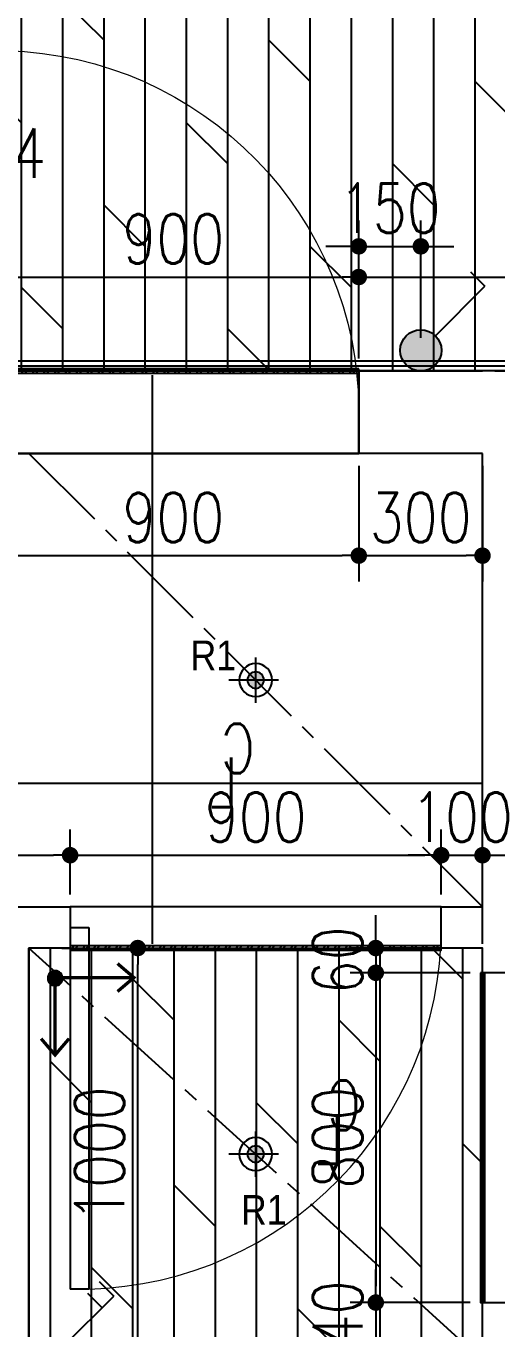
# Model space of a CAD drawing. Header units: inches. Extents: x -2597087 to 134135, y -662679 to 20000.
# Drawn here: x 14211 to 15353, y -37926 to -34765 of the extents above; entities that cross this region are included whole.
import ezdxf

# ---------------------------------------------------------------- set-up
doc = ezdxf.new("R2010")
doc.units = ezdxf.units.IN
doc.header["$LTSCALE"] = 100
doc.header["$MEASUREMENT"] = 0
doc.linetypes.add('CENTER2', pattern=[1.125, 0.75, -0.125, 0.125, -0.125])
doc.linetypes.add('DASHDOT2', pattern=[12.7, 6.35, -3.175, 0, -3.175])
doc.layers.get('0').update_dxf_attribs({"linetype": 'CONTINUOUS'})
doc.layers.get('Defpoints').update_dxf_attribs({"linetype": 'CONTINUOUS'})
for name, color, linetype in [('DOOR', 4, 'CONTINUOUS'), ('EQUIP-照明', 3, 'CONTINUOUS'), ('EQUIP-照明-DIM', 3, 'CONTINUOUS'), ('floor', 8, 'CONTINUOUS'), ('RC', 1, 'CONTINUOUS'), ('RC-dim', 3, 'CONTINUOUS'), ('Rc-L-dim', 4, 'CONTINUOUS'), ('WALL', 7, 'CONTINUOUS'), ('wall-dim', 3, 'CONTINUOUS'), ('天花开线', 4, 'CONTINUOUS')]:
    doc.layers.add(name, color=color, linetype=linetype)
doc.styles.get("Standard").update_dxf_attribs({"font": 'txt.shx', "width": 0.8, "bigfont": 'GBCBIG.shx'})
doc.styles.add('STYLE1', font='stylu.ttf')
doc.dimstyles.new('50', dxfattribs={"dimscale": 50, "dimtxt": 2.4, "dimasz": 0.8, "dimexe": 1.25, "dimexo": 0.6, "dimgap": 0.65, "dimtad": 1, "dimdec": 0, "dimdsep": 46, "dimtxsty": 'Standard', "dimblk1": 'DOT', "dimblk2": 'DOT', "dimsah": 1, "dimcen": 2.5, "dimclrd": 3, "dimclre": 3, "dimclrt": 3, "dimadec": 0, "dimazin": 0, "dimtfac": 1, "dimtdec": 0, "dimtix": 1, "dimtmove": 2, "dimatfit": 0, "dimldrblk": 'DOT', "dimfxl": 5, "dimfxlon": 1, "dimarcsym": 0})

# ---------------------------------------------------------------- blocks, each defined once
blk = doc.blocks.new('$DorLib2D$00000001')
for p, q in [((0.45, 0.975), (0.5, 0.975)), ((0.45, 0), (0.45, 0.975)), ((0.5, 0), (0.5, 0.975)), ((0.5, 0), (0.45, 0))]:
    blk.add_line(p, q)
at = {"lineweight": 13}
blk.add_arc((0.475, 0), 0.975, 91.4693, 180, dxfattribs=at)
blk = doc.blocks.new('$2134')
h = blk.add_hatch(color=250)
h.dxf.hatch_style = 1
edge = h.paths.add_edge_path()
edge.add_arc((12324.7, 10810.7), 20, 0, 360)
at = {"color": 1}
for p, q in [((12324.7, 10755.7), (12324.7, 10865.7)), ((12269.7, 10810.7), (12389.6, 10810.7))]:
    blk.add_line(p, q, dxfattribs=at)
for radius in [40, 20]:
    blk.add_circle((12324.7, 10810.7), radius, dxfattribs=at)
blk = doc.blocks.new('CENTERLINE')
at = {"layer": '天花开线', "width": 0.75}
for s, p in [('C', (-14.5, 42.2)), ('L', (20.1, -26.1))]:
    blk.add_text(s, height=100, dxfattribs=at).set_placement(p)
blk = doc.blocks.new('1联单控开关')
h = blk.add_hatch(color=256)
h.dxf.hatch_style = 1
h.paths.add_polyline_path([(50, -50, 1), (-50, -50, 1)])
for p in [(35.4, -85.4), (190.9, -170.2)]:
    blk.add_line(p, (155.6, -205.6))
blk.add_circle((0, -50), 50)
blk = doc.blocks.new('*U1139')
at = {"layer": 'EQUIP-照明'}
blk.add_blockref('1联单控开关', (0, 0), dxfattribs=at)
blk = doc.blocks.new('_Dot')
at = {"color": 0, "linetype": 'ByBlock', "lineweight": -2}
blk.add_line((-0.5, 0), (-1, 0), dxfattribs=at)
at = {"color": 0, "linetype": 'ByBlock', "const_width": 0.5}
blk.add_lwpolyline([(-0.25, 0, 1), (0.25, 0, 1)], format="xyb", close=True, dxfattribs=at)
blk = doc.blocks.new('*D1198')
at = {"layer": 'Defpoints', "color": 0, "transparency": 16777216}
for p in [(15168.3, -35299.8), (15168.3, -35552.1), (15017.9, -35602.1)]:
    blk.add_point(p, dxfattribs=at)
at = {"layer": 'EQUIP-照明-DIM', "color": 3, "lineweight": -2, "transparency": 16777216}
for p, q in [((15017.9, -35549.8), (15017.9, -35237.3)), ((15168.3, -35522.1), (15168.3, -35237.3)), ((14977.9, -35299.8), (14937.9, -35299.8)), ((15017.9, -35299.8), (15168.3, -35299.8)), ((15208.3, -35299.8), (15248.3, -35299.8))]:
    blk.add_line(p, q, dxfattribs=at)
at = {"layer": 'EQUIP-照明-DIM', "color": 3, "lineweight": -2, "transparency": 16777216, "xscale": 40, "yscale": 40, "zscale": 40}
blk.add_blockref('_Dot', (15017.9, -35299.8), dxfattribs=at)
at = {"layer": 'EQUIP-照明-DIM', "color": 3, "lineweight": -2, "transparency": 16777216, "xscale": 40, "yscale": 40, "zscale": 40, "rotation": 180}
blk.add_blockref('_Dot', (15168.3, -35299.8), dxfattribs=at)
at = {"layer": 'EQUIP-照明-DIM', "color": 3, "transparency": 16777216, "insert": (15093.1, -35207.3), "char_height": 120, "attachment_point": 5}
blk.add_mtext('150', dxfattribs=at)
blk = doc.blocks.new('2联单控开关')
h = blk.add_hatch(color=256)
h.dxf.hatch_style = 1
h.paths.add_polyline_path([(50, -50, 1), (-50, -50, 1)])
for p, q in [((35.4, -85.4), (155.6, -205.6)), ((162.6, -141.9), (127.3, -177.3)), ((190.9, -170.2), (155.6, -205.6))]:
    blk.add_line(p, q)
blk.add_circle((0, -50), 50)
blk = doc.blocks.new('*U1138')
at = {"layer": 'EQUIP-照明'}
blk.add_blockref('2联单控开关', (0, 0), dxfattribs=at)
blk = doc.blocks.new('*D1203')
at = {"layer": 'Defpoints', "color": 0, "transparency": 16777216}
for p in [(14267.9, -37002.1), (14481.8, -37002.1), (14267.9, -38002.1)]:
    blk.add_point(p, dxfattribs=at)
at = {"layer": 'EQUIP-照明-DIM', "color": 3, "lineweight": -2, "transparency": 16777216}
for p, q in [((14297.9, -37002.1), (14544.3, -37002.1)), ((14481.8, -37962.1), (14481.8, -37042.1)), ((14297.9, -38002.1), (14544.3, -38002.1))]:
    blk.add_line(p, q, dxfattribs=at)
at = {"layer": 'EQUIP-照明-DIM', "color": 3, "lineweight": -2, "transparency": 16777216, "xscale": 40, "yscale": 40, "zscale": 40}
for p, rotation in [((14481.8, -37002.1), 90), ((14481.8, -38002.1), 270)]:
    blk.add_blockref('_Dot', p, dxfattribs=dict(at, rotation=rotation))
at = {"layer": 'EQUIP-照明-DIM', "color": 3, "transparency": 16777216, "insert": (14389.3, -37502.1), "char_height": 120, "attachment_point": 5, "rotation": 90}
blk.add_mtext('1000', dxfattribs=at)
blk = doc.blocks.new('*D1256')
at = {"layer": 'Defpoints', "color": 0, "transparency": 16777216}
for p in [(14317.9, -36776.9), (12717.9, -36902.1), (14317.9, -36902.1)]:
    blk.add_point(p, dxfattribs=at)
at = {"layer": 'wall-dim', "color": 3, "lineweight": -2, "transparency": 16777216}
for p, q in [((12717.9, -36872.1), (12717.9, -36714.4)), ((14317.9, -36872.1), (14317.9, -36714.4)), ((12757.9, -36776.9), (14277.9, -36776.9))]:
    blk.add_line(p, q, dxfattribs=at)
at = {"layer": 'wall-dim', "color": 3, "lineweight": -2, "transparency": 16777216, "xscale": 40, "yscale": 40, "zscale": 40, "rotation": 180}
blk.add_blockref('_Dot', (12717.9, -36776.9), dxfattribs=at)
at = {"layer": 'wall-dim', "color": 3, "lineweight": -2, "transparency": 16777216, "xscale": 40, "yscale": 40, "zscale": 40}
blk.add_blockref('_Dot', (14317.9, -36776.9), dxfattribs=at)
at = {"layer": 'wall-dim', "color": 3, "transparency": 16777216, "insert": (13517.9, -36684.4), "char_height": 120, "attachment_point": 5}
blk.add_mtext('1600', dxfattribs=at)
blk = doc.blocks.new('*D1257')
at = {"layer": 'Defpoints', "color": 0, "transparency": 16777216}
for p in [(15217.9, -36776.9), (14317.9, -36902.1), (15217.9, -36902.1)]:
    blk.add_point(p, dxfattribs=at)
at = {"layer": 'wall-dim', "color": 3, "lineweight": -2, "transparency": 16777216}
for p, q in [((14317.9, -36872.1), (14317.9, -36714.4)), ((15217.9, -36872.1), (15217.9, -36714.4)), ((14357.9, -36776.9), (15177.9, -36776.9))]:
    blk.add_line(p, q, dxfattribs=at)
at = {"layer": 'wall-dim', "color": 3, "lineweight": -2, "transparency": 16777216, "xscale": 40, "yscale": 40, "zscale": 40, "rotation": 180}
blk.add_blockref('_Dot', (14317.9, -36776.9), dxfattribs=at)
at = {"layer": 'wall-dim', "color": 3, "lineweight": -2, "transparency": 16777216, "xscale": 40, "yscale": 40, "zscale": 40}
blk.add_blockref('_Dot', (15217.9, -36776.9), dxfattribs=at)
at = {"layer": 'wall-dim', "color": 3, "transparency": 16777216, "insert": (14767.9, -36684.4), "char_height": 120, "attachment_point": 5}
blk.add_mtext('900', dxfattribs=at)
blk = doc.blocks.new('*D1258')
at = {"layer": 'Defpoints', "color": 0, "transparency": 16777216}
for p in [(15317.9, -36776.9), (15217.9, -36902.1), (15317.9, -36902.1)]:
    blk.add_point(p, dxfattribs=at)
at = {"layer": 'wall-dim', "color": 3, "lineweight": -2, "transparency": 16777216}
for p, q in [((15217.9, -36872.1), (15217.9, -36714.4)), ((15317.9, -36872.1), (15317.9, -36714.4)), ((15177.9, -36776.9), (15137.9, -36776.9)), ((15217.9, -36776.9), (15317.9, -36776.9)), ((15357.9, -36776.9), (15397.9, -36776.9))]:
    blk.add_line(p, q, dxfattribs=at)
at = {"layer": 'wall-dim', "color": 3, "lineweight": -2, "transparency": 16777216, "xscale": 40, "yscale": 40, "zscale": 40}
blk.add_blockref('_Dot', (15217.9, -36776.9), dxfattribs=at)
at = {"layer": 'wall-dim', "color": 3, "lineweight": -2, "transparency": 16777216, "xscale": 40, "yscale": 40, "zscale": 40, "rotation": 180}
blk.add_blockref('_Dot', (15317.9, -36776.9), dxfattribs=at)
at = {"layer": 'wall-dim', "color": 3, "transparency": 16777216, "insert": (15267.9, -36684.4), "char_height": 120, "attachment_point": 5}
blk.add_mtext('100', dxfattribs=at)
blk = doc.blocks.new('*D1267')
at = {"layer": 'Defpoints', "color": 0, "transparency": 16777216}
for p in [(14117.9, -35802.1), (15017.9, -35802.1), (15017.9, -36050.1)]:
    blk.add_point(p, dxfattribs=at)
at = {"layer": 'wall-dim', "color": 3, "lineweight": -2, "transparency": 16777216}
for p, q in [((14117.9, -35832.1), (14117.9, -36112.6)), ((15017.9, -35832.1), (15017.9, -36112.6)), ((14157.9, -36050.1), (14977.9, -36050.1))]:
    blk.add_line(p, q, dxfattribs=at)
at = {"layer": 'wall-dim', "color": 3, "lineweight": -2, "transparency": 16777216, "xscale": 40, "yscale": 40, "zscale": 40, "rotation": 180}
blk.add_blockref('_Dot', (14117.9, -36050.1), dxfattribs=at)
at = {"layer": 'wall-dim', "color": 3, "lineweight": -2, "transparency": 16777216, "xscale": 40, "yscale": 40, "zscale": 40}
blk.add_blockref('_Dot', (15017.9, -36050.1), dxfattribs=at)
at = {"layer": 'wall-dim', "color": 3, "transparency": 16777216, "insert": (14567.9, -35957.6), "char_height": 120, "attachment_point": 5}
blk.add_mtext('900', dxfattribs=at)
blk = doc.blocks.new('*D1268')
at = {"layer": 'Defpoints', "color": 0, "transparency": 16777216}
for p in [(15017.9, -35802.1), (15317.9, -35802.1), (15317.9, -36050.1)]:
    blk.add_point(p, dxfattribs=at)
at = {"layer": 'wall-dim', "color": 3, "lineweight": -2, "transparency": 16777216}
for p, q in [((15017.9, -35832.1), (15017.9, -36112.6)), ((15317.9, -35832.1), (15317.9, -36112.6)), ((15057.9, -36050.1), (15277.9, -36050.1))]:
    blk.add_line(p, q, dxfattribs=at)
at = {"layer": 'wall-dim', "color": 3, "lineweight": -2, "transparency": 16777216, "xscale": 40, "yscale": 40, "zscale": 40, "rotation": 180}
blk.add_blockref('_Dot', (15017.9, -36050.1), dxfattribs=at)
at = {"layer": 'wall-dim', "color": 3, "lineweight": -2, "transparency": 16777216, "xscale": 40, "yscale": 40, "zscale": 40}
blk.add_blockref('_Dot', (15317.9, -36050.1), dxfattribs=at)
at = {"layer": 'wall-dim', "color": 3, "transparency": 16777216, "insert": (15167.9, -35957.6), "char_height": 120, "attachment_point": 5}
blk.add_mtext('300', dxfattribs=at)
blk = doc.blocks.new('*D1317')
at = {"layer": 'Defpoints', "color": 0, "transparency": 16777216}
for p in [(15317.9, -32602.1), (15575.7, -32602.1), (15317.9, -35602.1)]:
    blk.add_point(p, dxfattribs=at)
at = {"layer": 'wall-dim', "color": 3, "lineweight": -2, "transparency": 16777216}
for p, q in [((15347.9, -32602.1), (15638.2, -32602.1)), ((15575.7, -35562.1), (15575.7, -32642.1)), ((15347.9, -35602.1), (15638.2, -35602.1))]:
    blk.add_line(p, q, dxfattribs=at)
at = {"layer": 'wall-dim', "color": 3, "lineweight": -2, "transparency": 16777216, "xscale": 40, "yscale": 40, "zscale": 40}
for p, rotation in [((15575.7, -32602.1), 90), ((15575.7, -35602.1), 270)]:
    blk.add_blockref('_Dot', p, dxfattribs=dict(at, rotation=rotation))
at = {"layer": 'wall-dim', "color": 3, "transparency": 16777216, "insert": (15483.2, -34102.1), "char_height": 120, "attachment_point": 5, "rotation": 90}
blk.add_mtext('3000', dxfattribs=at)
blk = doc.blocks.new('*D1319')
at = {"layer": 'Defpoints', "color": 0, "transparency": 16777216}
for p in [(15017.9, -35374.2), (14117.9, -35602.1), (15017.9, -35602.1)]:
    blk.add_point(p, dxfattribs=at)
at = {"layer": 'wall-dim', "color": 3, "lineweight": -2, "transparency": 16777216}
for p, q in [((14117.9, -35572.1), (14117.9, -35311.7)), ((15017.9, -35572.1), (15017.9, -35311.7)), ((14157.9, -35374.2), (14977.9, -35374.2))]:
    blk.add_line(p, q, dxfattribs=at)
at = {"layer": 'wall-dim', "color": 3, "lineweight": -2, "transparency": 16777216, "xscale": 40, "yscale": 40, "zscale": 40, "rotation": 180}
blk.add_blockref('_Dot', (14117.9, -35374.2), dxfattribs=at)
at = {"layer": 'wall-dim', "color": 3, "lineweight": -2, "transparency": 16777216, "xscale": 40, "yscale": 40, "zscale": 40}
blk.add_blockref('_Dot', (15017.9, -35374.2), dxfattribs=at)
at = {"layer": 'wall-dim', "color": 3, "transparency": 16777216, "insert": (14567.9, -35281.7), "char_height": 120, "attachment_point": 5}
blk.add_mtext('900', dxfattribs=at)
blk = doc.blocks.new('*D1320')
at = {"layer": 'Defpoints', "color": 0, "transparency": 16777216}
for p in [(16417.9, -35374.2), (16417.9, -35572.1), (15017.9, -35602.1)]:
    blk.add_point(p, dxfattribs=at)
at = {"layer": 'wall-dim', "color": 3, "lineweight": -2, "transparency": 16777216}
for p, q in [((15017.9, -35572.1), (15017.9, -35311.7)), ((16417.9, -35542.1), (16417.9, -35311.7)), ((15057.9, -35374.2), (16377.9, -35374.2))]:
    blk.add_line(p, q, dxfattribs=at)
at = {"layer": 'wall-dim', "color": 3, "lineweight": -2, "transparency": 16777216, "xscale": 40, "yscale": 40, "zscale": 40, "rotation": 180}
blk.add_blockref('_Dot', (15017.9, -35374.2), dxfattribs=at)
at = {"layer": 'wall-dim', "color": 3, "lineweight": -2, "transparency": 16777216, "xscale": 40, "yscale": 40, "zscale": 40}
blk.add_blockref('_Dot', (16417.9, -35374.2), dxfattribs=at)
at = {"layer": 'wall-dim', "color": 3, "transparency": 16777216, "insert": (15717.9, -35281.7), "char_height": 120, "attachment_point": 5}
blk.add_mtext('1400', dxfattribs=at)
blk = doc.blocks.new('*D1338')
at = {"layer": 'Defpoints', "color": 0, "transparency": 16777216}
for p in [(15317.9, -37002.1), (15059.1, -37062.1), (15317.9, -37062.1)]:
    blk.add_point(p, dxfattribs=at)
at = {"layer": 'wall-dim', "color": 3, "lineweight": -2, "transparency": 16777216}
for p, q in [((15059.1, -36962.1), (15059.1, -36922.1)), ((15287.9, -37002.1), (14996.6, -37002.1)), ((15059.1, -37002.1), (15059.1, -37062.1)), ((15287.9, -37062.1), (14996.6, -37062.1)), ((15059.1, -37102.1), (15059.1, -37142.1))]:
    blk.add_line(p, q, dxfattribs=at)
at = {"layer": 'wall-dim', "color": 3, "lineweight": -2, "transparency": 16777216, "xscale": 40, "yscale": 40, "zscale": 40}
for p, rotation in [((15059.1, -37002.1), 270), ((15059.1, -37062.1), 90)]:
    blk.add_blockref('_Dot', p, dxfattribs=dict(at, rotation=rotation))
at = {"layer": 'wall-dim', "color": 3, "transparency": 16777216, "insert": (14966.6, -37032.1), "char_height": 120, "attachment_point": 5, "rotation": 90}
blk.add_mtext('60', dxfattribs=at)
blk = doc.blocks.new('*D1339')
at = {"layer": 'Defpoints', "color": 0, "transparency": 16777216}
for p in [(15317.9, -37062.1), (15059.1, -37862.1), (15317.9, -37862.1)]:
    blk.add_point(p, dxfattribs=at)
at = {"layer": 'wall-dim', "color": 3, "lineweight": -2, "transparency": 16777216}
for p, q in [((15287.9, -37062.1), (14996.6, -37062.1)), ((15059.1, -37102.1), (15059.1, -37822.1)), ((15287.9, -37862.1), (14996.6, -37862.1))]:
    blk.add_line(p, q, dxfattribs=at)
at = {"layer": 'wall-dim', "color": 3, "lineweight": -2, "transparency": 16777216, "xscale": 40, "yscale": 40, "zscale": 40}
for p, rotation in [((15059.1, -37062.1), 90), ((15059.1, -37862.1), 270)]:
    blk.add_blockref('_Dot', p, dxfattribs=dict(at, rotation=rotation))
at = {"layer": 'wall-dim', "color": 3, "transparency": 16777216, "insert": (14966.6, -37462.1), "char_height": 120, "attachment_point": 5, "rotation": 90}
blk.add_mtext('800', dxfattribs=at)
blk = doc.blocks.new('*D1340')
at = {"layer": 'Defpoints', "color": 0, "transparency": 16777216}
for p in [(15317.9, -37862.1), (15059.1, -38002.1), (15317.9, -38002.1)]:
    blk.add_point(p, dxfattribs=at)
at = {"layer": 'wall-dim', "color": 3, "lineweight": -2, "transparency": 16777216}
for p, q in [((15059.1, -37822.1), (15059.1, -37782.1)), ((15287.9, -37862.1), (14996.6, -37862.1)), ((15059.1, -37862.1), (15059.1, -38002.1)), ((15287.9, -38002.1), (14996.6, -38002.1)), ((15059.1, -38042.1), (15059.1, -38082.1))]:
    blk.add_line(p, q, dxfattribs=at)
at = {"layer": 'wall-dim', "color": 3, "lineweight": -2, "transparency": 16777216, "xscale": 40, "yscale": 40, "zscale": 40}
for p, rotation in [((15059.1, -37862.1), 270), ((15059.1, -38002.1), 90)]:
    blk.add_blockref('_Dot', p, dxfattribs=dict(at, rotation=rotation))
at = {"layer": 'wall-dim', "color": 3, "transparency": 16777216, "insert": (14966.6, -37932.1), "char_height": 120, "attachment_point": 5, "rotation": 90}
blk.add_mtext('140', dxfattribs=at)
blk = doc.blocks.new('pkgds')
blk.add_hatch(color=1).paths.add_polyline_path([(162250.7, -60662.2, 1), (162296, -60662.2, 1)])
at = {"color": 1, "const_width": 10}
for points in [[(162317.9, -60473.2), (162275.5, -60423.6), (162233.1, -60473.2)], [(162275.5, -60639.7), (162275.5, -60423.6)], [(162090.3, -60704.9), (162040.7, -60662.5), (162090.3, -60620.1)], [(162250.7, -60662.5), (162040.7, -60662.5)]]:
    blk.add_lwpolyline(points, dxfattribs=at)
at = {"color": 1}
blk.add_circle((162273.4, -60662.2), 22.6, dxfattribs=at)
blk = doc.blocks.new('*D1481')
at = {"layer": 'Defpoints', "color": 0, "transparency": 16777216}
for p in [(14017.9, -35165), (14017.9, -35300.3), (14041.9, -35300.3)]:
    blk.add_point(p, dxfattribs=at)
at = {"layer": 'RC-dim', "color": 3, "lineweight": -2, "transparency": 16777216}
for p, q in [((14017.9, -35270.3), (14017.9, -35102.5)), ((14041.9, -35270.3), (14041.9, -35102.5)), ((13977.9, -35165), (13937.9, -35165)), ((14041.9, -35165), (14017.9, -35165)), ((14081.9, -35165), (14121.9, -35165))]:
    blk.add_line(p, q, dxfattribs=at)
at = {"layer": 'RC-dim', "color": 3, "lineweight": -2, "transparency": 16777216, "xscale": 40, "yscale": 40, "zscale": 40}
blk.add_blockref('_Dot', (14017.9, -35165), dxfattribs=at)
at = {"layer": 'RC-dim', "color": 3, "lineweight": -2, "transparency": 16777216, "xscale": 40, "yscale": 40, "zscale": 40, "rotation": 180}
blk.add_blockref('_Dot', (14041.9, -35165), dxfattribs=at)
at = {"layer": 'RC-dim', "color": 3, "transparency": 16777216, "insert": (14176.8, -35073.8), "char_height": 120, "attachment_point": 5}
blk.add_mtext('24', dxfattribs=at)

msp = doc.modelspace()

# ---------------------------------------------------------------- hatches: boundary and pattern name
at = {"layer": 'floor'}
h = msp.add_hatch(dxfattribs=at)
h.set_pattern_fill('DOLMIT', color=256, scale=400, angle=90, style=0)
h.paths.add_polyline_path([(15017.895, -35597.103), (15017.895, -35602.103), (16417.895, -35602.103), (16417.895, -32602.103), (14017.895, -32602.103), (14017.895, -35602.103), (14117.895, -35602.103), (14117.895, -35597.103)])
at = {"layer": 'floor', "linetype": 'ByBlock'}
h = msp.add_hatch(dxfattribs=at)
h.set_pattern_fill('ANSI32', color=8, scale=50)
h.set_pattern_definition([(45, (-4684.827, -45608.162), (-13.258252, 13.258252), []), (45, (-4675.988, -45608.162), (-13.258252, 13.258252), [])])
h.paths.add_polyline_path([(15017.895, -35597.103), (14117.895, -35597.103), (14117.895, -35607.103), (15017.895, -35607.103)])
at = {"layer": 'floor'}
h = msp.add_hatch(dxfattribs=at)
h.set_pattern_fill('DOLMIT', color=256, scale=400, angle=90, style=0)
h.set_pattern_definition([(90, (12669.92, -12077.45), (-100, 6e-15), []), (135, (12669.92, -12077.45), (-200, -200), [141.4214, -282.8427])])
h.paths.add_polyline_path([(14217.895, -41302.103), (17217.895, -41302.103), (17217.895, -38002.103), (15317.895, -38002.103), (15317.895, -37002.103), (15217.895, -37002.103), (15217.895, -37007.103), (14317.895, -37007.103), (14317.895, -37002.103), (14217.895, -37002.103)])
at = {"layer": 'floor', "linetype": 'ByBlock'}
h = msp.add_hatch(dxfattribs=at)
h.set_pattern_fill('ANSI32', color=8, scale=50)
h.set_pattern_definition([(45, (-4884.827, -47008.162), (-13.258252, 13.258252), []), (45, (-4875.988, -47008.162), (-13.258252, 13.258252), [])])
h.paths.add_polyline_path([(15217.895, -36997.103), (14317.895, -36997.103), (14317.895, -37007.103), (15217.895, -37007.103)])
h = msp.add_hatch(dxfattribs=at)
h.set_pattern_fill('ANSI32', color=8, scale=50, angle=90)
h.set_pattern_definition([(135, (25323.953, -57064.824), (-13.258252, -13.258252), []), (135, (25323.953, -57055.986), (-13.258252, -13.258252), [])])
h.paths.add_polyline_path([(15312.954, -37062.103), (15312.895, -37862.103), (15322.895, -37862.103), (15322.954, -37062.103)])

# ---------------------------------------------------------------- linework, layer by layer
at = {"layer": 'floor', "color": 1}
for p, q in [((15017.895, -35597.103), (14117.895, -35597.103)), ((15217.895, -36997.103), (14317.895, -36997.103)), ((15312.954, -37062.103, 0), (15312.895, -37862.103))]:
    msp.add_line(p, q, dxfattribs=at)
at = {"layer": 'floor'}
for p, q in [((14517.895, -36992.103), (14517.895, -35612.103)), ((14117.895, -35802.103), (15017.895, -35802.103)), ((8017.895, -36602.103), (15317.895, -36602.103)), ((15317.895, -36992.103), (15317.895, -36902.103))]:
    msp.add_line(p, q, dxfattribs=at)
for points in [[(14117.895, -35602.103), (14017.895, -35602.103), (14017.895, -32602.103), (16417.895, -32602.103), (16417.895, -35602.103), (15017.895, -35602.103)], [(14317.895, -37002.103), (14217.895, -37002.103), (14217.895, -41302.103), (17217.895, -41302.103), (17217.895, -38002.103), (15317.895, -38002.103), (15317.895, -37862.103)], [(15317.895, -37062.103), (15317.895, -37002.103), (15217.895, -37002.103)]]:
    msp.add_lwpolyline(points, dxfattribs=at)
at = {"layer": 'floor', "color": 1, "linetype": 'ByBlock'}
for points in [[(15017.895, -35597.103), (14117.895, -35597.103), (14117.895, -35607.103), (15017.895, -35607.103)], [(15217.895, -36997.103), (14317.895, -36997.103), (14317.895, -37007.103), (15217.895, -37007.103)], [(15312.954, -37062.103), (15312.895, -37862.103), (15322.895, -37862.103), (15322.954, -37062.103)]]:
    msp.add_lwpolyline(points, close=True, dxfattribs=at)
at = {"layer": 'floor', "color": 1}
msp.add_lwpolyline([(15322.925, -37062.103), (15322.925, -37862.103), (15447.895, -37862.103), (15447.895, -37872.103), (15472.895, -37872.103), (15472.895, -37035.103), (15469.895, -37032.103), (15447.895, -37032.103), (15447.895, -37062.103)], close=True, dxfattribs=at)
at = {"layer": 'RC'}
for points in [[(14017.895, -32602.103), (16417.895, -32602.103), (16417.895, -35602.103), (14017.895, -35602.103)], [(14041.895, -32626.103), (16393.895, -32626.103), (16393.895, -35578.103), (14041.895, -35578.103)], [(14117.895, -35602.103), (15017.895, -35602.103), (15017.895, -35802.103), (14117.895, -35802.103)], [(15217.895, -36902.103), (14317.895, -36902.103), (14317.895, -37002.103), (15217.895, -37002.103)], [(15447.895, -37062.103), (15317.895, -37062.103), (15317.895, -37862.103), (15447.895, -37862.103)]]:
    msp.add_lwpolyline(points, close=True, dxfattribs=at)
at = {"layer": 'RC', "color": 8}
msp.add_lwpolyline([(14029.895, -32614.103), (16405.895, -32614.103), (16405.895, -35590.103), (14029.895, -35590.103)], close=True, dxfattribs=at)
at = {"layer": 'WALL'}
for p, q in [((15017.895, -35802.103), (15017.895, -35602.103)), ((15017.895, -35602.103), (15317.895, -35602.103)), ((16267.895, -35602.103), (15317.895, -35602.103)), ((15317.895, -35802.103), (15017.895, -35802.103)), ((15317.895, -36902.103), (15317.895, -35802.103)), ((14117.895, -36902.103), (14317.895, -36902.103)), ((14317.895, -36902.103), (14317.895, -37002.103)), ((15217.895, -37002.103), (15217.895, -36902.103)), ((15217.895, -36902.103), (15317.895, -36902.103)), ((14317.895, -37002.103), (14217.895, -37002.103)), ((14217.895, -39702.103), (14217.895, -37002.103)), ((15317.895, -37002.103), (15217.895, -37002.103)), ((15317.895, -37062.103), (15317.895, -37002.103)), ((15417.895, -37062.103), (15317.895, -37062.103)), ((15317.895, -38002.103), (15317.895, -37862.103)), ((15317.895, -37862.103), (15417.895, -37862.103))]:
    msp.add_line(p, q, dxfattribs=at)
at = {"layer": '天花开线', "linetype": 'CENTER2', "ltscale": 3}
msp.add_line((15317.895, -38002.103), (14217.895, -37002.103), dxfattribs=at)
msp.add_lwpolyline([(14217.895, -35802.103), (15317.895, -36902.103)], dxfattribs=at)

# ---------------------------------------------------------------- block references
at = {"layer": 'DOOR', "xscale": -900, "zscale": 900}
for p, yscale in [((14567.895, -35702.103), 900), ((14767.895, -36952.103), -900)]:
    msp.add_blockref('$DorLib2D$00000001', p, dxfattribs=dict(at, yscale=yscale))
at = {"layer": 'EQUIP-照明', "extrusion": (0, 0, -1), "xscale": -1, "zscale": -1, "rotation": 270}
for name, p in [('*U1139', (-15118.325, -35552.103)), ('*U1138', (-14217.895, -38002.103))]:
    msp.add_blockref(name, p, dxfattribs=at)
at = {"layer": 'floor', "color": 1, "xscale": -0.7999999998137355, "yscale": 0.7999999998137355, "zscale": 0.7999999998137355, "rotation": 270}
msp.add_blockref('pkgds', (62811.363, -166894.074), dxfattribs=at)
at = {"layer": 'RC', "xscale": -1}
for p in [(27092.556, -47162.754), (27092.556, -48312.754)]:
    msp.add_blockref('$2134', p, dxfattribs=at)
at = {"layer": 'Rc-L-dim', "linetype": 'CENTER2', "xscale": -1.199999999982638, "yscale": 1.199999999982638, "zscale": 1.199999999982638, "rotation": 2.343656604786304e-05}
for p in [(14747.625, -36628.668), (15005.005, -37494.149)]:
    msp.add_blockref('CENTERLINE', p, dxfattribs=at)

# ---------------------------------------------------------------- texts
at = {"layer": 'RC', "color": 4, "linetype": 'DASHDOT2', "ltscale": 0.1, "style": 'STYLE1', "width": 0.9}
for p in [(14609.786, -36328.023), (14732.099, -37673.225)]:
    msp.add_text('R1', height=72, dxfattribs=at).set_placement(p)

# ---------------------------------------------------------------- dimensions: what is measured, and where the dimension line sits
at = {"layer": 'EQUIP-照明-DIM'}
for base, p1, p2, angle, picture, middle in [((15168.325, -35299.784), (15017.895, -35602.103), (15168.325, -35552.103), 180, '*D1198', (15093.11, -35207.284)), ((14481.773, -37002.103), (14267.895, -38002.103), (14267.895, -37002.103), 90, '*D1203', (14389.273, -37502.103))]:
    dim = msp.add_linear_dim(base=base, p1=p1, p2=p2, angle=angle, dimstyle='50', dxfattribs=at)
    dim.commit()
    dim.dimension.update_dxf_attribs({"geometry": picture, "text_midpoint": middle})
at = {"layer": 'RC-dim'}
dim = msp.add_linear_dim(base=(14017.895, -35165.01), p1=(14041.895, -35300.268), p2=(14017.895, -35300.268), angle=0, dimstyle='50', dxfattribs=at)
dim.commit()
dim.dimension.update_dxf_attribs({"geometry": '*D1481', "text_midpoint": (14176.791, -35073.76), "dimtype": 160})
at = {"layer": 'wall-dim'}
for base, p1, p2, angle, picture, middle in [((15575.708, -32602.103), (15317.895, -35602.103), (15317.895, -32602.103), 90, '*D1317', (15483.208, -34102.103)), ((15017.895, -35374.244), (14117.895, -35602.103), (15017.895, -35602.103), 180, '*D1319', (14567.895, -35281.744)), ((16417.895, -35374.244), (15017.895, -35602.103), (16417.895, -35572.103), 180, '*D1320', (15717.895, -35281.744)), ((15017.895, -36050.092), (14117.895, -35802.103), (15017.895, -35802.103), 180, '*D1267', (14567.895, -35957.592)), ((15317.895, -36050.092), (15017.895, -35802.103), (15317.895, -35802.103), 180, '*D1268', (15167.895, -35957.592)), ((14317.895, -36776.944), (12717.895, -36902.103), (14317.895, -36902.103), 180, '*D1256', (13517.895, -36684.444)), ((15217.895, -36776.944), (14317.895, -36902.103), (15217.895, -36902.103), 180, '*D1257', (14767.895, -36684.444)), ((15317.895, -36776.944), (15217.895, -36902.103), (15317.895, -36902.103), 180, '*D1258', (15267.895, -36684.444)), ((15059.101, -37062.103), (15317.895, -37002.103), (15317.895, -37062.103), 90, '*D1338', (14966.601, -37032.103)), ((15059.101, -37862.103), (15317.895, -37062.103), (15317.895, -37862.103), 90, '*D1339', (14966.601, -37462.103)), ((15059.101, -38002.103), (15317.895, -37862.103), (15317.895, -38002.103), 90, '*D1340', (14966.601, -37932.103))]:
    dim = msp.add_linear_dim(base=base, p1=p1, p2=p2, angle=angle, dimstyle='50', override={"dimfxl": 250, "dimarcsym": 2}, dxfattribs=at)
    dim.commit()
    dim.dimension.update_dxf_attribs({"geometry": picture, "text_midpoint": middle})

doc.saveas('drawing.dxf')
